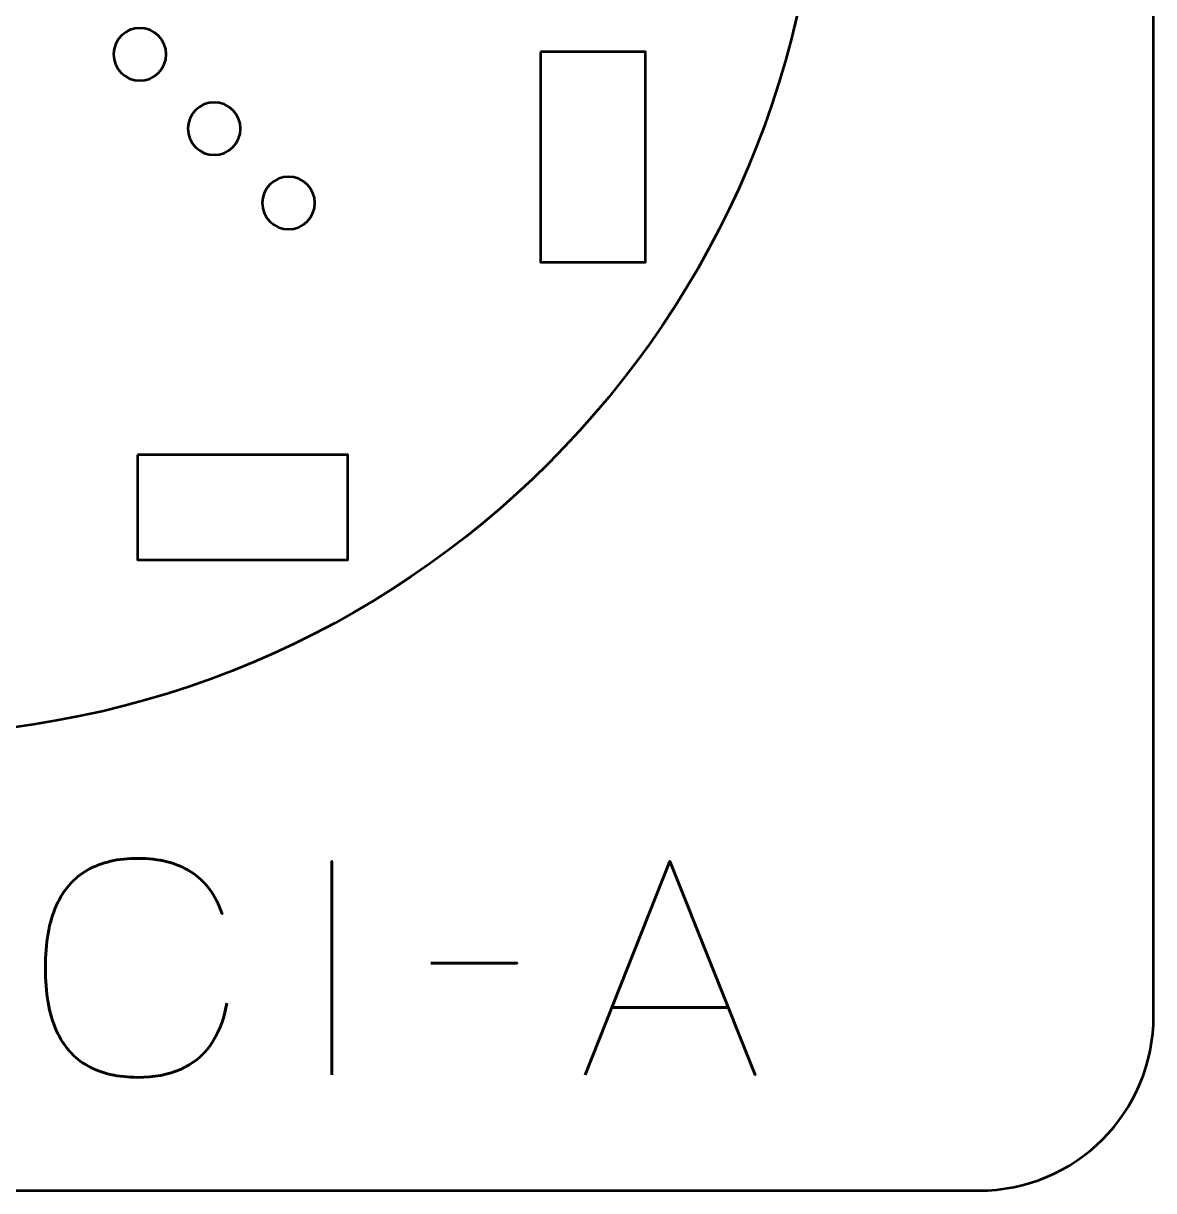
# Model space of a CAD drawing. Header units: centimetres. Extents: x -55.7 to 42.9, y -35.5 to -4.3.
# Drawn here: x 22.675 to 25.9, y -25.35 to -22.019 of the extents above; entities that cross this region are included whole.
import ezdxf

# ---------------------------------------------------------------- set-up
doc = ezdxf.new("R2010")
doc.units = ezdxf.units.CM
doc.header["$MEASUREMENT"] = 0
doc.layers.add('Layer 1', color=7, linetype='Continuous')

msp = doc.modelspace()

# ---------------------------------------------------------------- linework, layer by layer
at = {"layer": 'Layer 1', "color": 2, "lineweight": 53}
msp.add_ellipse((22.3, -21.4), major_axis=(0, 2.65), ratio=1, dxfattribs=at)
at = {"layer": 'Layer 1', "color": 22, "lineweight": 53}
msp.add_open_spline([(11.09997, -24.8499), (11.09997, -24.8499), (11.09997, -4.84994), (11.09997, -4.84994), (11.09997, -4.84994), (11.09997, -4.57297), (11.32306, -4.34998), (11.60006, -4.34998), (11.60006, -4.34998), (11.60006, -4.34998), (25.39993, -4.34998), (25.39993, -4.34998), (25.39993, -4.34998), (25.67707, -4.34998), (25.90003, -4.57297), (25.90003, -4.84994), (25.90003, -4.84994), (25.90003, -4.84994), (25.90003, -24.8499), (25.90003, -24.8499), (25.90003, -24.8499), (25.90003, -25.1269), (25.67707, -25.34999), (25.39993, -25.34999), (25.39993, -25.34999), (25.39993, -25.34999), (11.60006, -25.34999), (11.60006, -25.34999), (11.60006, -25.34999), (11.32306, -25.34999), (11.09997, -25.1269), (11.09997, -24.8499)], degree=3, knots=[0, 0, 0, 0, 0.125, 0.125, 0.125, 0.125, 0.25, 0.25, 0.25, 0.25, 0.375, 0.375, 0.375, 0.375, 0.5, 0.5, 0.5, 0.5, 0.625, 0.625, 0.625, 0.625, 0.75, 0.75, 0.75, 0.75, 0.875, 0.875, 0.875, 0.875, 1, 1, 1, 1], dxfattribs=at)
at = {"layer": 'Layer 1', "color": 250, "lineweight": 53}
for points in [[(22.9541, -22.16012), (22.92482, -22.13084), (22.92482, -22.08333), (22.9541, -22.05405), (22.9541, -22.05405), (22.98338, -22.02477), (23.03089, -22.02477), (23.06017, -22.05405), (23.06017, -22.05405), (23.08945, -22.08333), (23.08945, -22.13084), (23.06017, -22.16012), (23.06017, -22.16012), (23.03089, -22.1894), (22.98338, -22.1894), (22.9541, -22.16012)], [(22.9541, -22.16012), (22.92482, -22.13084), (22.92482, -22.08333), (22.9541, -22.05405), (22.9541, -22.05405), (22.98338, -22.02477), (23.03089, -22.02477), (23.06017, -22.05405), (23.06017, -22.05405), (23.08945, -22.08333), (23.08945, -22.13084), (23.06017, -22.16012), (23.06017, -22.16012), (23.03089, -22.1894), (22.98338, -22.1894), (22.9541, -22.16012)], [(23.16624, -22.37225), (23.13696, -22.34297), (23.13696, -22.29546), (23.16624, -22.26618), (23.16624, -22.26618), (23.19552, -22.2369), (23.24302, -22.2369), (23.2723, -22.26618), (23.2723, -22.26618), (23.30158, -22.29546), (23.30158, -22.34297), (23.2723, -22.37225), (23.2723, -22.37225), (23.24302, -22.40153), (23.19552, -22.40153), (23.16624, -22.37225)], [(23.37837, -22.58438), (23.34909, -22.5551), (23.34909, -22.50759), (23.37837, -22.47831), (23.37837, -22.47831), (23.40765, -22.44903), (23.45515, -22.44903), (23.48443, -22.47831), (23.48443, -22.47831), (23.51371, -22.50759), (23.51371, -22.5551), (23.48443, -22.58438), (23.48443, -22.58438), (23.45515, -22.61366), (23.40765, -22.61366), (23.37837, -22.58438)]]:
    msp.add_open_spline(points, degree=3, knots=[0, 0, 0, 0, 0.25, 0.25, 0.25, 0.25, 0.5, 0.5, 0.5, 0.5, 0.75, 0.75, 0.75, 0.75, 1, 1, 1, 1], dxfattribs=at)
at = {"layer": 'Layer 1', "lineweight": 53}
for points in [[(24.15006, -22.09998), (24.15006, -22.09998), (24.45007, -22.09998), (24.45007, -22.09998), (24.45007, -22.09998), (24.45007, -22.09998), (24.45007, -22.69998), (24.45007, -22.69998), (24.45007, -22.69998), (24.45007, -22.69998), (24.15006, -22.69998), (24.15006, -22.69998), (24.15006, -22.69998), (24.15006, -22.69998), (24.15006, -22.09998), (24.15006, -22.09998)], [(23.00008, -23.24996), (23.00008, -23.24996), (23.60008, -23.24996), (23.60008, -23.24996), (23.60008, -23.24996), (23.60008, -23.24996), (23.60008, -23.54997), (23.60008, -23.54997), (23.60008, -23.54997), (23.60008, -23.54997), (23.00008, -23.54997), (23.00008, -23.54997), (23.00008, -23.54997), (23.00008, -23.54997), (23.00008, -23.24996), (23.00008, -23.24996)]]:
    msp.add_open_spline(points, degree=3, knots=[0, 0, 0, 0, 0.25, 0.25, 0.25, 0.25, 0.5, 0.5, 0.5, 0.5, 0.75, 0.75, 0.75, 0.75, 1, 1, 1, 1], dxfattribs=at)
at = {"layer": 'Layer 1', "color": 7}
for points, knots in [([(23.2555, -24.81498), (23.24647, -24.86338), (23.23067, -24.90331), (23.20851, -24.93464), (23.20851, -24.93464), (23.18622, -24.96582), (23.15771, -24.98897), (23.123, -25.00407), (23.123, -25.00407), (23.08843, -25.01916), (23.04779, -25.02678), (23.0015, -25.02664), (23.0015, -25.02664), (22.9452, -25.02678), (22.89736, -25.01592), (22.85813, -24.99376), (22.85813, -24.99376), (22.8189, -24.97175), (22.78899, -24.93774), (22.76838, -24.8916), (22.76838, -24.8916), (22.74778, -24.84546), (22.73748, -24.78633), (22.73734, -24.71422), (22.73734, -24.71422), (22.73748, -24.6424), (22.74778, -24.58341), (22.76838, -24.53727), (22.76838, -24.53727), (22.78899, -24.49112), (22.8189, -24.45698), (22.85813, -24.43482), (22.85813, -24.43482), (22.89736, -24.41267), (22.9452, -24.40166), (23.0015, -24.4018), (23.0015, -24.4018), (23.06176, -24.40166), (23.11227, -24.4145), (23.15291, -24.44032), (23.15291, -24.44032), (23.19341, -24.46615), (23.22319, -24.50608), (23.24196, -24.56013), (23.24196, -24.56013), (23.22319, -24.50608), (23.19341, -24.46615), (23.15291, -24.44032), (23.15291, -24.44032), (23.11227, -24.4145), (23.06176, -24.40166), (23.0015, -24.4018), (23.0015, -24.4018), (22.9452, -24.40166), (22.89736, -24.41267), (22.85813, -24.43482), (22.85813, -24.43482), (22.8189, -24.45698), (22.78899, -24.49112), (22.76838, -24.53727), (22.76838, -24.53727), (22.74778, -24.58341), (22.73748, -24.6424), (22.73734, -24.71422), (22.73734, -24.71422), (22.73748, -24.78633), (22.74778, -24.84546), (22.76838, -24.8916), (22.76838, -24.8916), (22.78899, -24.93774), (22.8189, -24.97175), (22.85813, -24.99376), (22.85813, -24.99376), (22.89736, -25.01592), (22.9452, -25.02678), (23.0015, -25.02664), (23.0015, -25.02664), (23.04779, -25.02678), (23.08843, -25.01916), (23.123, -25.00407), (23.123, -25.00407), (23.15771, -24.98897), (23.18622, -24.96582), (23.20851, -24.93464), (23.20851, -24.93464), (23.23067, -24.90331), (23.24647, -24.86338), (23.2555, -24.81498)], [0, 0, 0, 0, 0.0454545, 0.0454545, 0.0454545, 0.0454545, 0.0909091, 0.0909091, 0.0909091, 0.0909091, 0.1363636, 0.1363636, 0.1363636, 0.1363636, 0.1818182, 0.1818182, 0.1818182, 0.1818182, 0.2272727, 0.2272727, 0.2272727, 0.2272727, 0.2727273, 0.2727273, 0.2727273, 0.2727273, 0.3181818, 0.3181818, 0.3181818, 0.3181818, 0.3636364, 0.3636364, 0.3636364, 0.3636364, 0.4090909, 0.4090909, 0.4090909, 0.4090909, 0.4545455, 0.4545455, 0.4545455, 0.4545455, 0.5, 0.5, 0.5, 0.5, 0.5454545, 0.5454545, 0.5454545, 0.5454545, 0.5909091, 0.5909091, 0.5909091, 0.5909091, 0.6363636, 0.6363636, 0.6363636, 0.6363636, 0.6818182, 0.6818182, 0.6818182, 0.6818182, 0.7272727, 0.7272727, 0.7272727, 0.7272727, 0.7727273, 0.7727273, 0.7727273, 0.7727273, 0.8181818, 0.8181818, 0.8181818, 0.8181818, 0.8636364, 0.8636364, 0.8636364, 0.8636364, 0.9090909, 0.9090909, 0.9090909, 0.9090909, 0.9545455, 0.9545455, 0.9545455, 0.9545455, 1, 1, 1, 1]), ([(23.55522, -25.01987), (23.55522, -25.01987), (23.55522, -24.40942), (23.55522, -24.40942), (23.55522, -24.40942), (23.55522, -24.40942), (23.55522, -25.01987), (23.55522, -25.01987)], [0, 0, 0, 0, 0.5, 0.5, 0.5, 0.5, 1, 1, 1, 1]), ([(24.27743, -25.01987), (24.27743, -25.01987), (24.51958, -24.40942), (24.51958, -24.40942), (24.51958, -24.40942), (24.51958, -24.40942), (24.76257, -25.01987), (24.76257, -25.01987), (24.76257, -25.01987), (24.76257, -25.01987), (24.51958, -24.40942), (24.51958, -24.40942), (24.51958, -24.40942), (24.51958, -24.40942), (24.27743, -25.01987), (24.27743, -25.01987)], [0, 0, 0, 0, 0.25, 0.25, 0.25, 0.25, 0.5, 0.5, 0.5, 0.5, 0.75, 0.75, 0.75, 0.75, 1, 1, 1, 1]), ([(23.83716, -24.70068), (23.83716, -24.70068), (24.08354, -24.70068), (24.08354, -24.70068), (24.08354, -24.70068), (24.08354, -24.70068), (23.83716, -24.70068), (23.83716, -24.70068)], [0, 0, 0, 0, 0.5, 0.5, 0.5, 0.5, 1, 1, 1, 1]), ([(24.35363, -24.82768), (24.35363, -24.82768), (24.68553, -24.82768), (24.68553, -24.82768), (24.68553, -24.82768), (24.68553, -24.82768), (24.35363, -24.82768), (24.35363, -24.82768)], [0, 0, 0, 0, 0.5, 0.5, 0.5, 0.5, 1, 1, 1, 1])]:
    msp.add_open_spline(points, degree=3, knots=knots, dxfattribs=at)
at = {"layer": 'Layer 1', "color": 30, "lineweight": 53}
for points, knots in [([(23.2555, -24.81498), (23.24647, -24.86338), (23.23067, -24.90331), (23.20851, -24.93464), (23.20851, -24.93464), (23.18622, -24.96582), (23.15771, -24.98897), (23.123, -25.00407), (23.123, -25.00407), (23.08843, -25.01916), (23.04779, -25.02678), (23.0015, -25.02664), (23.0015, -25.02664), (22.9452, -25.02678), (22.89736, -25.01592), (22.85813, -24.99376), (22.85813, -24.99376), (22.8189, -24.97175), (22.78899, -24.93774), (22.76838, -24.8916), (22.76838, -24.8916), (22.74778, -24.84546), (22.73748, -24.78633), (22.73734, -24.71422), (22.73734, -24.71422), (22.73748, -24.6424), (22.74778, -24.58341), (22.76838, -24.53727), (22.76838, -24.53727), (22.78899, -24.49112), (22.8189, -24.45698), (22.85813, -24.43482), (22.85813, -24.43482), (22.89736, -24.41267), (22.9452, -24.40166), (23.0015, -24.4018), (23.0015, -24.4018), (23.06176, -24.40166), (23.11227, -24.4145), (23.15291, -24.44032), (23.15291, -24.44032), (23.19341, -24.46615), (23.22319, -24.50608), (23.24196, -24.56013), (23.24196, -24.56013), (23.22319, -24.50608), (23.19341, -24.46615), (23.15291, -24.44032), (23.15291, -24.44032), (23.11227, -24.4145), (23.06176, -24.40166), (23.0015, -24.4018), (23.0015, -24.4018), (22.9452, -24.40166), (22.89736, -24.41267), (22.85813, -24.43482), (22.85813, -24.43482), (22.8189, -24.45698), (22.78899, -24.49112), (22.76838, -24.53727), (22.76838, -24.53727), (22.74778, -24.58341), (22.73748, -24.6424), (22.73734, -24.71422), (22.73734, -24.71422), (22.73748, -24.78633), (22.74778, -24.84546), (22.76838, -24.8916), (22.76838, -24.8916), (22.78899, -24.93774), (22.8189, -24.97175), (22.85813, -24.99376), (22.85813, -24.99376), (22.89736, -25.01592), (22.9452, -25.02678), (23.0015, -25.02664), (23.0015, -25.02664), (23.04779, -25.02678), (23.08843, -25.01916), (23.123, -25.00407), (23.123, -25.00407), (23.15771, -24.98897), (23.18622, -24.96582), (23.20851, -24.93464), (23.20851, -24.93464), (23.23067, -24.90331), (23.24647, -24.86338), (23.2555, -24.81498)], [0, 0, 0, 0, 0.0454545, 0.0454545, 0.0454545, 0.0454545, 0.0909091, 0.0909091, 0.0909091, 0.0909091, 0.1363636, 0.1363636, 0.1363636, 0.1363636, 0.1818182, 0.1818182, 0.1818182, 0.1818182, 0.2272727, 0.2272727, 0.2272727, 0.2272727, 0.2727273, 0.2727273, 0.2727273, 0.2727273, 0.3181818, 0.3181818, 0.3181818, 0.3181818, 0.3636364, 0.3636364, 0.3636364, 0.3636364, 0.4090909, 0.4090909, 0.4090909, 0.4090909, 0.4545455, 0.4545455, 0.4545455, 0.4545455, 0.5, 0.5, 0.5, 0.5, 0.5454545, 0.5454545, 0.5454545, 0.5454545, 0.5909091, 0.5909091, 0.5909091, 0.5909091, 0.6363636, 0.6363636, 0.6363636, 0.6363636, 0.6818182, 0.6818182, 0.6818182, 0.6818182, 0.7272727, 0.7272727, 0.7272727, 0.7272727, 0.7727273, 0.7727273, 0.7727273, 0.7727273, 0.8181818, 0.8181818, 0.8181818, 0.8181818, 0.8636364, 0.8636364, 0.8636364, 0.8636364, 0.9090909, 0.9090909, 0.9090909, 0.9090909, 0.9545455, 0.9545455, 0.9545455, 0.9545455, 1, 1, 1, 1]), ([(23.55522, -25.01987), (23.55522, -25.01987), (23.55522, -24.40942), (23.55522, -24.40942), (23.55522, -24.40942), (23.55522, -24.40942), (23.55522, -25.01987), (23.55522, -25.01987)], [0, 0, 0, 0, 0.5, 0.5, 0.5, 0.5, 1, 1, 1, 1]), ([(24.27743, -25.01987), (24.27743, -25.01987), (24.51958, -24.40942), (24.51958, -24.40942), (24.51958, -24.40942), (24.51958, -24.40942), (24.76257, -25.01987), (24.76257, -25.01987), (24.76257, -25.01987), (24.76257, -25.01987), (24.51958, -24.40942), (24.51958, -24.40942), (24.51958, -24.40942), (24.51958, -24.40942), (24.27743, -25.01987), (24.27743, -25.01987)], [0, 0, 0, 0, 0.25, 0.25, 0.25, 0.25, 0.5, 0.5, 0.5, 0.5, 0.75, 0.75, 0.75, 0.75, 1, 1, 1, 1]), ([(23.83716, -24.70068), (23.83716, -24.70068), (24.08354, -24.70068), (24.08354, -24.70068), (24.08354, -24.70068), (24.08354, -24.70068), (23.83716, -24.70068), (23.83716, -24.70068)], [0, 0, 0, 0, 0.5, 0.5, 0.5, 0.5, 1, 1, 1, 1]), ([(24.35363, -24.82768), (24.35363, -24.82768), (24.68553, -24.82768), (24.68553, -24.82768), (24.68553, -24.82768), (24.68553, -24.82768), (24.35363, -24.82768), (24.35363, -24.82768)], [0, 0, 0, 0, 0.5, 0.5, 0.5, 0.5, 1, 1, 1, 1])]:
    msp.add_open_spline(points, degree=3, knots=knots, dxfattribs=at)

doc.saveas('drawing.dxf')
